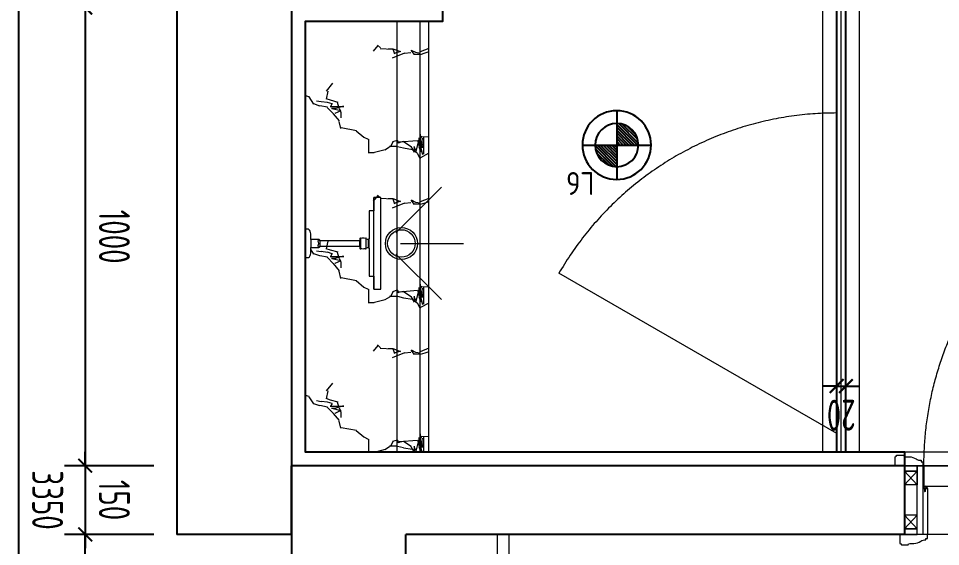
# Model space of a CAD drawing. Header units: millimetres. Extents: x 84706 to 155398, y -6776 to 36429.
# Drawn here: x 136924 to 138936, y 30167 to 31320 of the extents above; entities that cross this region are included whole.
import ezdxf
from ezdxf.enums import TextEntityAlignment as Align

# ---------------------------------------------------------------- set-up
doc = ezdxf.new("R2010")
doc.units = ezdxf.units.MM
for name, pattern in [('ACAD_ISO03W100', [30, 12, -18]), ('DASH', [8.89, 6.35, -2.54]), ('DOTE', [61.468, 50.8, -5.08, 0.508, -5.08]), ('HIDDEN', [9.525, 6.35, -3.175])]:
    doc.linetypes.add(name, pattern=pattern)
doc.layers.get('Defpoints').update_dxf_attribs({"color": 250})
for name, color, linetype in [('F-活动家具', 51, 'Continuous'), ('P-01-固定到顶家具', 30, 'Continuous'), ('P-01-墙体完成面', 3, 'Continuous'), ('P-04-天花Ceiling Lighting', 1, 'Continuous'), ('WALL_NEW【新建墙体】', 4, 'Continuous'), ('WALL【墙体】', 7, 'Continuous')]:
    doc.layers.add(name, color=color, linetype=linetype)
for name, color, linetype, lineweight in [('FC-Doorsill【门槛线】', 8, 'Continuous', 0), ('FC-Hatch【平面填充】', 250, 'Continuous', 0), ('FC-Material【地坪分割线】', 138, 'Continuous', 0), ('FF-Door【门】', 51, 'Continuous', 0), ('FF-Finish【平面完成尺寸】', 44, 'Continuous', 0), ('FF-FIXT【洁具】', 31, 'Continuous', 0), ('FF-MT【门套】', 20, 'Continuous', 0), ('RC-dimensions', 44, 'Continuous', 0), ('RC-Modelling【天花造型】', 30, 'Continuous', 0)]:
    doc.layers.add(name, color=color, linetype=linetype, lineweight=lineweight)
doc.styles.add('MT-DIM', font='ARCHS.SHX', dxfattribs={"width": 0.8})
doc.styles.add('XZC', font='SIMPLEX.SHX', dxfattribs={"width": 0.7, "bigfont": 'hztxt.shx'})
doc.styles.add('尺寸标注', font='ARCHS.SHX', dxfattribs={"width": 0.8})
doc.linetypes.add('LED_LINE', pattern='A,12.7,-5.08,["LED",XZC,S=2.54,R=0,X=-2.54,Y=-1.27],-6.35', length=24.13)
doc.dimstyles.new('海龙1：25', dxfattribs={"dimscale": 25, "dimtxt": 2.25, "dimasz": 1, "dimexe": 1.5, "dimexo": 1, "dimgap": 1, "dimtad": 1, "dimdec": 0, "dimrnd": 5, "dimdsep": 46, "dimtxsty": '尺寸标注', "dimblk": 'ARCHTICK', "dimblk1": 'ARCHTICK', "dimblk2": 'ARCHTICK', "dimcen": 1, "dimclrd": 44, "dimclre": 44, "dimclrt": 2, "dimadec": 0, "dimazin": 0, "dimtfac": 1, "dimtdec": 0, "dimtix": 1, "dimtmove": 2, "dimatfit": 3, "dimldrblk": 'hl_arrow2', "dimfxl": 0, "dimarcsym": 0})

# ---------------------------------------------------------------- blocks, each defined once
blk = doc.blocks.new('花洒平面')
at = {"color": 8}
for p, q in [((0, 207.8), (0, 345.7)), ((-23.2, 198.2), (-122.7, 297.6)), ((23.2, 198.2), (122.7, 297.6)), ((100, 150), (-100, 150)), ((11, 121.4), (-11, 121.4)), ((10, 139.4), (-10, 139.4)), ((9.5, 133.4), (-9.5, 133.4)), ((7.6, 138.4), (-7.5, 138.4)), ((6, 119.4), (-6, 119.4)), ((-6.5, 32), (6.5, 32)), ((-8.5, 12), (8.5, 12))]:
    blk.add_line(p, q, dxfattribs=at)
blk.add_lwpolyline([(11, 131.4, 0.992115), (11, 133.4), (9.5, 133.4, 0.130917), (7.6, 138.4), (9.5, 138.4, 0.413995), (10, 139.4), (71.3, 139.4), (71.3, 150), (100, 150), (100, 165), (-100, 165), (-100, 150), (-71.3, 150), (-71.3, 139.4), (-10, 139.4, 0.413995), (-9.5, 138.4), (-7.5, 138.4, 0.130917), (-9.5, 133.4), (-11, 133.4, 0.992115), (-11, 131.4, 0.003958), (-11, 131.4, 0.080962), (-11, 121.4, 1), (-11, 119.4), (-6, 119.4), (-6, 32), (-6.5, 32, 0.414214), (-8.5, 30), (-8.5, 12), (-21, 12, 0.261972), (-31, 7), (-31, 0), (31, 0), (31, 7, 0.261972), (21, 12), (8.5, 12), (8.5, 30, 0.414214), (6.5, 32), (6, 32), (6, 119.4), (11, 119.4, 1), (11, 121.4, 0.080962), (11, 131.4)], format="xyb")
blk.add_lwpolyline([(8.5, 30, -0.375464), (2.6, 29, 0.238002), (-2.6, 29, -0.375464), (-8.5, 30)], format="xyb", dxfattribs=at)
for radius in [35, 30]:
    blk.add_circle((0, 210), radius, dxfattribs=at)
blk = doc.blocks.new('DOORBLK101')
blk.add_line((-0.5, 0), (0, 0.866))
at = {"color": 8, "linetype": 'HIDDEN', "ltscale": 10}
blk.add_arc((-0.5, 0), 1, 0, 60, dxfattribs=at)
blk = doc.blocks.new('_ArchTick')
at = {"color": 2, "linetype": 'ByBlock', "const_width": 0.15}
blk.add_lwpolyline([(-0.5, -0.5), (0.5, 0.5)], dxfattribs=at)
blk = doc.blocks.new('*D803')
at = {"layer": 'Defpoints', "color": 0, "transparency": 16777216}
for p in [(128419.4, 24677.5), (128719.4, 24677.5), (128269.3, 24527.5)]:
    blk.add_point(p, dxfattribs=at)
at = {"layer": 'RC-dimensions', "color": 44, "lineweight": -2, "transparency": 16777216}
for p, q in [((128719.4, 24677.5), (128719.4, 24707.5)), ((128569.4, 24677.5), (128764.4, 24677.5)), ((128719.4, 24527.5), (128719.4, 24677.5)), ((128569.4, 24527.5), (128764.4, 24527.5)), ((128719.4, 24527.5), (128719.4, 24497.5))]:
    blk.add_line(p, q, dxfattribs=at)
at = {"layer": 'RC-dimensions', "color": 44, "lineweight": -2, "transparency": 16777216, "xscale": 30, "yscale": 30, "zscale": 30}
for p, rotation in [((128719.4, 24677.5), 270), ((128719.4, 24527.5), 90)]:
    blk.add_blockref('_ArchTick', p, dxfattribs=dict(at, rotation=rotation))
at = {"layer": 'RC-dimensions', "color": 2, "transparency": 16777216, "insert": (128655.7, 24602.5), "char_height": 67.5, "attachment_point": 5, "rotation": 90, "style": '尺寸标注'}
blk.add_mtext('150', dxfattribs=at)
blk = doc.blocks.new('hl_arrow2')
at = {"color": 2}
blk.add_line((-0.221, 0), (-1, 0), dxfattribs=at)
blk.add_lwpolyline([(-0.221, 0), (-0.861, -0.689), (-0.654, -0.862), (0, 0), (-0.654, 0.862), (-0.861, 0.689)], close=True, dxfattribs=at)
for points in [[(-0.861, 0.689), (-0.654, 0.862), (-0.221, 0), (0, 0)], [(-0.861, -0.689), (-0.654, -0.862), (-0.221, 0), (0, 0)]]:
    blk.add_solid(points, dxfattribs=at)
blk = doc.blocks.new('*D804')
at = {"layer": 'Defpoints', "color": 0, "transparency": 16777216}
for p in [(128269.3, 24527.5), (128719.4, 24527.5), (128269.3, 23527.4)]:
    blk.add_point(p, dxfattribs=at)
at = {"layer": 'RC-dimensions', "color": 44, "lineweight": -2, "transparency": 16777216}
for p, q in [((128569.4, 24527.5), (128764.4, 24527.5)), ((128719.4, 23527.4), (128719.4, 24527.5)), ((128569.4, 23527.4), (128764.4, 23527.4))]:
    blk.add_line(p, q, dxfattribs=at)
at = {"layer": 'RC-dimensions', "color": 44, "lineweight": -2, "transparency": 16777216, "xscale": 30, "yscale": 30, "zscale": 30}
for p, rotation in [((128719.4, 24527.5), 90), ((128719.4, 23527.4), 270)]:
    blk.add_blockref('_ArchTick', p, dxfattribs=dict(at, rotation=rotation))
at = {"layer": 'RC-dimensions', "color": 2, "transparency": 16777216, "insert": (128655.7, 24027.5), "char_height": 67.5, "attachment_point": 5, "rotation": 90, "style": '尺寸标注'}
blk.add_mtext('1000', dxfattribs=at)
blk = doc.blocks.new('*D810')
at = {"layer": 'Defpoints', "color": 0, "transparency": 16777216}
for p in [(128269.3, 26277.4), (128019.3, 24677.5), (128719.4, 24677.5)]:
    blk.add_point(p, dxfattribs=at)
at = {"layer": 'RC-dimensions', "color": 44, "lineweight": -2, "transparency": 16777216}
for p, q in [((128569.4, 26277.4), (128764.4, 26277.4)), ((128719.4, 26277.4), (128719.4, 24677.5)), ((128569.4, 24677.5), (128764.4, 24677.5))]:
    blk.add_line(p, q, dxfattribs=at)
at = {"layer": 'RC-dimensions', "color": 44, "lineweight": -2, "transparency": 16777216, "xscale": 30, "yscale": 30, "zscale": 30}
for p, rotation in [((128719.4, 26277.4), 90), ((128719.4, 24677.5), 270)]:
    blk.add_blockref('_ArchTick', p, dxfattribs=dict(at, rotation=rotation))
at = {"layer": 'RC-dimensions', "color": 2, "transparency": 16777216, "insert": (128655.7, 25477.5), "char_height": 67.5, "attachment_point": 5, "rotation": 90, "style": '尺寸标注'}
blk.add_mtext('1600', dxfattribs=at)
blk = doc.blocks.new('门套线03')
at = {"ltscale": 100}
blk.add_lwpolyline([(60, 0), (60, 19.7, -0.339185), (56.6, 23.1), (42, 23.1, -0.360475), (38.5, 19.7), (29.2, 19.7, 0.137802), (14.5, 14.7, -0.16589), (3.4, 11.9), (3.4, 8.7), (0, 8.7), (0, 0)], format="xyb", close=True, dxfattribs=at)
blk = doc.blocks.new('HL_Door_Hinge')
at = {"color": 0, "linetype": 'DOTE', "ltscale": 0.04}
for p, q in [((-4, 3), (4, 3)), ((0, -1), (0, 7))]:
    blk.add_line(p, q, dxfattribs=at)
at = {"color": 0, "linetype": 'DASH', "ltscale": 5}
for p, q in [((-2, -26), (-2, 0.8)), ((-0.5, -26), (-0.5, 0)), ((0.5, -26), (0.5, 0)), ((2, -26), (2, 0.8)), ((-0.5, -26), (-2, -26)), ((0.5, -26), (2, -26))]:
    blk.add_line(p, q, dxfattribs=at)
for radius in [3, 2]:
    blk.add_circle((0, 3), radius, dxfattribs=at)
blk = doc.blocks.new('HL_Door_Seal')
at = {"color": 0}
for p, q in [((5, 0), (-5, 0)), ((-1, 6), (-0.5, 6.5)), ((-1, 6), (-0.5, 6)), ((-1, 5.5), (-0.5, 6)), ((-1, 5.5), (-0.5, 5.5)), ((-1, 5), (-0.5, 5.5)), ((-1, 4.5), (-0.5, 5)), ((-1, 5), (-0.5, 5)), ((-1, 4.5), (-0.5, 4.5)), ((-1, 4), (-0.5, 4.5)), ((-1, 4), (-0.5, 4)), ((-1, 3.5), (-0.5, 4)), ((-1, 3.5), (-0.5, 3.5)), ((-1, 3), (-0.5, 3.5)), ((-1, 3), (-0.5, 3)), ((-1, 2.5), (-0.5, 3)), ((-1, 2.5), (-0.5, 2.5)), ((-1, 2), (-0.5, 2.5)), ((-1, 2), (-0.5, 2)), ((-1, 1.5), (-0.5, 2)), ((-1, 1.5), (-0.5, 1.5)), ((-1, 1), (-0.5, 1.5)), ((-1, 1), (-0.5, 1)), ((-1, 0.5), (-0.5, 1)), ((-1, 0.5), (-0.5, 0.5)), ((-1, 0), (-0.5, 0.5)), ((-0.5, 6.5), (0.5, 6.5)), ((1, 6), (0.5, 6.5)), ((1, 6), (0.5, 6)), ((1, 5.5), (0.5, 6)), ((1, 5.5), (0.5, 5.5)), ((1, 5), (0.5, 5.5)), ((1, 5), (0.5, 5)), ((1, 4.5), (0.5, 5)), ((1, 4.5), (0.5, 4.5)), ((1, 4), (0.5, 4.5)), ((1, 4), (0.5, 4)), ((1, 3.5), (0.5, 4)), ((1, 3.5), (0.5, 3.5)), ((1, 3), (0.5, 3.5)), ((1, 3), (0.5, 3)), ((1, 2.5), (0.5, 3)), ((1, 2.5), (0.5, 2.5)), ((1, 2), (0.5, 2.5)), ((1, 2), (0.5, 2)), ((1, 1.5), (0.5, 2)), ((1, 1.5), (0.5, 1.5)), ((1, 1), (0.5, 1.5)), ((1, 1), (0.5, 1)), ((1, 0.5), (0.5, 1)), ((1, 0.5), (0.5, 0.5)), ((1, 0), (0.5, 0.5))]:
    blk.add_line(p, q, dxfattribs=at)
blk.add_lwpolyline([(-3.9, -1, 0.774597), (3.9, -1)], format="xyb", close=True, dxfattribs=at)
blk.add_arc((0, 0), 5, 180, 0.0005, dxfattribs=at)
blk = doc.blocks.new('门把手02')
at = {"color": 250}
for p, q in [((-13.5, 32.2), (-13.5, 40.9)), ((12.9, 32.2), (-13.5, 32.2)), ((-9.4, 14.6), (-9.4, 32.2)), ((9.4, 14.6), (9.4, 32.2)), ((-30.4, 14.6), (-15.2, 14.6)), ((-30.4, 0), (-30.4, 14.6)), ((30.4, 0), (-30.4, 0)), ((-15.2, 14.6), (19.6, 14.6)), ((-15.2, 14.6), (19.6, 14.6)), ((19.6, 14.6), (30.4, 14.6)), ((30.4, 14.6), (30.4, 0))]:
    blk.add_line(p, q, dxfattribs=at)
at = {"color": 250, "extrusion": (0, 0, -1)}
for centre, major_axis, start_param, end_param in [((-1.3, 40.9), (-8.59, 8.59), 5.497787, 6.813202), ((23.4, -64.1), (-0.1, 120), -0.233047, 0.306451), ((107.8, 189.2), (1.8, 147), 3.194781, 3.464277), ((105.2, 172), (-91.7, 91.7), 3.813778, 3.981187), ((122.5, 24), (-13.7, 13.7), 0.647464, 1.248663), ((130.6, 40.4), (-0.729, 0.729), 1.325662, 2.819982), ((12.9, 37.2), (3.58, 3.58), 2.124304, 2.356194), ((33.8, -51.4), (0, 86), -0.231441, 0.114669), ((79.3, 368.4), (-0.1, 336.3), 3.005111, 3.247916), ((124, 43.6), (5.92, 5.92), 1.238085, 2.228964)]:
    blk.add_ellipse(centre, major_axis=major_axis, ratio=1, start_param=start_param, end_param=end_param, dxfattribs=at)
blk = doc.blocks.new('hld_1_722.134_150_门把手02_门套线03_45_0_0_3_40_0_1_1')
at = {"layer": 'FC-Doorsill【门槛线】'}
for p, q in [((-0.5, 0.0935), (0.5, 0.0935)), ((-0.5, -0.0935), (0.5, -0.0935))]:
    blk.add_line(p, q, dxfattribs=at)
at = {"layer": 'FF-Door【门】'}
blk.add_lwpolyline([(-0.447, 0.0935), (-0.3909, 0.0935), (-0.3909, 0.9875), (-0.447, 0.9875)], close=True, dxfattribs=at)
at = {"layer": 'FF-Door【门】', "color": 250, "linetype": 'ACAD_ISO03W100', "ltscale": 2.083333}
blk.add_lwpolyline([(-0.447, 0.0935), (0.447, 0.0935), (0.447, 0.0374), (-0.447, 0.0374)], close=True, dxfattribs=at)
at = {"layer": 'FF-Door【门】', "color": 8, "linetype": 'HIDDEN', "ltscale": 15}
blk.add_arc((-0.447, 0.0935), 0.894, 0, 90, dxfattribs=at)
at = {"layer": 'FF-MT【门套】', "color": 250}
for p, q in [((-0.4651, 0.0785), (-0.5, 0.0411)), ((-0.4651, 0.0411), (-0.5, 0.0785)), ((0.4651, 0.0785), (0.5, 0.0411)), ((0.4651, 0.0411), (0.5, 0.0785)), ((-0.5, -0.0411), (-0.4651, -0.0785)), ((-0.5, -0.0785), (-0.4651, -0.0411)), ((0.5, -0.0411), (0.4651, -0.0785)), ((0.5, -0.0785), (0.4651, -0.0411))]:
    blk.add_line(p, q, dxfattribs=at)
for points in [[(-0.5, 0.0935), (-0.4651, 0.0935), (-0.4651, 0.0785), (-0.5, 0.0785)], [(-0.4651, 0.0785), (-0.4651, 0.0411), (-0.5, 0.0411), (-0.5, 0.0785)], [(-0.4651, 0.0935), (-0.4501, 0.0935), (-0.4501, -0.0935), (-0.4651, -0.0935)], [(0.4651, 0.0935), (0.4501, 0.0935), (0.4501, -0.0935), (0.4651, -0.0935)], [(0.5, 0.0935), (0.4651, 0.0935), (0.4651, 0.0785), (0.5, 0.0785)], [(0.4651, 0.0785), (0.4651, 0.0411), (0.5, 0.0411), (0.5, 0.0785)], [(-0.5, -0.0411), (-0.5, -0.0785), (-0.4651, -0.0785), (-0.4651, -0.0411)], [(0.5, -0.0411), (0.5, -0.0785), (0.4651, -0.0785), (0.4651, -0.0411)], [(-0.5, -0.0935), (-0.4651, -0.0935), (-0.4651, -0.0785), (-0.5, -0.0785)], [(0.5, -0.0935), (0.4651, -0.0935), (0.4651, -0.0785), (0.5, -0.0785)]]:
    blk.add_lwpolyline(points, close=True, dxfattribs=at)
at = {"layer": 'FF-MT【门套】'}
for points in [[(-0.5, 0.0935), (-0.4501, 0.0935), (-0.4501, 0.0312), (-0.4377, 0.0312), (-0.4377, -0.0935), (-0.5, -0.0935)], [(0.5, 0.0935), (0.4501, 0.0935), (0.4501, 0.0312), (0.4377, 0.0312), (0.4377, -0.0935), (0.5, -0.0935)]]:
    blk.add_lwpolyline(points, close=True, dxfattribs=at)
at = {"layer": 'FF-Door【门】', "color": 250, "yscale": 0.001246673720702, "zscale": 0.001246673720702}
for name, p, xscale, rotation in [('门把手02', (-0.447, 0.8753), -0.001246673720702, 90.00000000000593), ('门把手02', (-0.3909, 0.8753), 0.001246673720702, 270.0000000000178), ('HL_Door_Seal', (-0.4439, 0.0312), 0.001246673720702, 180.0000000000119), ('HL_Door_Seal', (0.4439, 0.0312), -0.001246673720702, 180)]:
    blk.add_blockref(name, p, dxfattribs=dict(at, xscale=xscale, rotation=rotation))
at = {"layer": 'FF-Door【门】', "color": 250, "zscale": 0.001246673720702}
for name, p, xscale, yscale in [('门把手02', (0.3379, 0.0935), -0.001246673720702, 0.001246673720702), ('HL_Door_Hinge', (-0.4486, 0.0935), 0.001246673720702, 0.001246673720702), ('门把手02', (0.3379, 0.0374), -0.001246673720702, -0.001246673720702)]:
    blk.add_blockref(name, p, dxfattribs=dict(at, xscale=xscale, yscale=yscale))
at = {"layer": 'FF-MT【门套】', "zscale": 0.001246673720702}
for p, xscale, yscale in [((-0.4501, 0.0935), -0.001246673720702, 0.001246673720702), ((0.4501, 0.0935), 0.001246673720702, 0.001246673720702), ((-0.4377, -0.0935), -0.001246673720702, -0.001246673720702), ((0.4377, -0.0935), 0.001246673720702, -0.001246673720702)]:
    blk.add_blockref('门套线03', p, dxfattribs=dict(at, xscale=xscale, yscale=yscale))
blk = doc.blocks.new('*D820')
at = {"layer": 'Defpoints', "color": 0, "transparency": 16777216}
for p in [(128565.1, 26277.4), (128865.1, 26277.4), (128565.1, 22927.4)]:
    blk.add_point(p, dxfattribs=at)
at = {"layer": 'RC-dimensions', "color": 44, "lineweight": -2, "transparency": 16777216}
for p, q in [((128715.1, 26277.4), (128910.1, 26277.4)), ((128865.1, 22927.4), (128865.1, 26277.4)), ((128715.1, 22927.4), (128910.1, 22927.4))]:
    blk.add_line(p, q, dxfattribs=at)
at = {"layer": 'RC-dimensions', "color": 44, "lineweight": -2, "transparency": 16777216, "xscale": 30, "yscale": 30, "zscale": 30}
for p, rotation in [((128865.1, 26277.4), 90), ((128865.1, 22927.4), 270)]:
    blk.add_blockref('_ArchTick', p, dxfattribs=dict(at, rotation=rotation))
at = {"layer": 'RC-dimensions', "color": 2, "transparency": 16777216, "insert": (128801.4, 24602.4), "char_height": 67.5, "attachment_point": 5, "rotation": 90, "style": '尺寸标注'}
blk.add_mtext('3350', dxfattribs=at)
blk = doc.blocks.new('*D825')
at = {"layer": 'Defpoints', "color": 0, "transparency": 16777216}
for p in [(127059.3, 24527.5), (127079.3, 24527.5), (127059.3, 24353.6)]:
    blk.add_point(p, dxfattribs=at)
at = {"layer": 'FF-Finish【平面完成尺寸】', "color": 44, "lineweight": -2, "transparency": 16777216}
for p, q in [((127059.3, 24497.5), (127059.3, 24308.6)), ((127079.3, 24497.5), (127079.3, 24308.6)), ((127059.3, 24353.6), (127029.3, 24353.6)), ((127079.3, 24353.6), (127059.3, 24353.6)), ((127079.3, 24353.6), (127109.3, 24353.6))]:
    blk.add_line(p, q, dxfattribs=at)
at = {"layer": 'FF-Finish【平面完成尺寸】', "color": 44, "lineweight": -2, "transparency": 16777216, "xscale": 30, "yscale": 30, "zscale": 30}
blk.add_blockref('_ArchTick', (127059.3, 24353.6), dxfattribs=at)
at = {"layer": 'FF-Finish【平面完成尺寸】', "color": 44, "lineweight": -2, "transparency": 16777216, "xscale": 30, "yscale": 30, "zscale": 30, "rotation": 180}
blk.add_blockref('_ArchTick', (127079.3, 24353.6), dxfattribs=at)
at = {"layer": 'FF-Finish【平面完成尺寸】', "color": 2, "transparency": 16777216, "insert": (127069.3, 24417.3), "char_height": 67.5, "attachment_point": 5, "style": '尺寸标注'}
blk.add_mtext('20', dxfattribs=at)
blk = doc.blocks.new('MT防雾筒灯')
at = {"layer": 'P-04-天花Ceiling Lighting'}
h = blk.add_hatch(dxfattribs=at)
h.set_pattern_fill('ANSI31', color=8, scale=1.388889, style=0)
h.set_pattern_definition([(45, (66523.9066, -101242.3147), (-3.11814449, 3.11814449), [])])
h.paths.add_polyline_path([(0, 47.2, 0.414214), (-47.2, 0), (0, 0)])
h.paths.add_polyline_path([(0, -47.2, 0.414214), (47.2, 0), (0, 0)])
at = {"layer": 'P-04-天花Ceiling Lighting', "color": 8}
for p, q in [((0, 75), (0, -75)), ((75, 0), (-75, 0))]:
    blk.add_line(p, q, dxfattribs=at)
at = {"layer": 'P-04-天花Ceiling Lighting', "color": 1}
for radius in [75, 47.2]:
    blk.add_circle((0, 0), radius, dxfattribs=at)
at = {"layer": 'P-04-天花Ceiling Lighting', "color": 50, "style": 'MT-DIM'}
blk.add_attdef('L1', (80, -84), '', height=50, dxfattribs=at)
blk = doc.blocks.new('jnyuhj')
at = {"layer": 'FC-Hatch【平面填充】'}
h = blk.add_hatch(dxfattribs=at)
h.set_pattern_fill('AA大理石深SC800', color=256, scale=700, style=0, pattern_type=2)
h.set_pattern_definition([(177.769103, (2697896.687, -1678348.572), (-700.00002183, -2.69e-05), [40.03034, -8366.3405]), (28.1136392, (2697876.687, -1678311.174), (700.0000028, 327.23196765), [26.45461, -5529.00824]), (76.6298055, (2697876.69, -1678258.19), (-1.05e-05, 327.2319275), [14.41496, -3012.71901]), (106.992819, (2697880.02, -1678234.82), (6.7e-06, 327.2319222), [11.40566, -2383.78875]), (21.8355897, (2697876.687, -1678211.446), (699.99999517, 327.2319006), [25.13679, -5253.58526]), (17.3096175, (2697880.02, -1678205.21), (700.0000145, 327.231969), [10.47438, -2189.14444]), (162.690382, (2697856.69, -1678347.01), (-700.0000325, 327.231908), [20.94876, -2178.67006]), (125.490837, (2697836.69, -1678340.78), (-4.3e-05, 327.231901), [17.22434, -1188.48149]), (162.690382, (2697826.69, -1678326.76), (-700.0000325, 327.231908), [10.47438, -2189.14444]), (136.925518, (2697816.69, -1678323.64), (-2e-05, 327.23191), [22.8165, -935.47517]), (3.3442344, (2697773.354, -1678309.616), (700.000013, 4.667e-05), [26.71214, -5582.84048]), (10.5914065, (2697756.69, -1678312.73), (1400.000031, 327.2319727), [16.95554, -3543.70772]), (0, (2697746.7, -1678312.73), (700, 327.23194), [10, -689.99994]), (103.370194, (2697876.69, -1678311.174), (-5.48e-05, 327.2319113), [14.41489, -3012.71901]), (90, (2697873.35, -1678297.15), (700, -4e-14), [10.90773, -316.32419]), (90, (2697873.35, -1678286.24), (700, -4e-14), [10.90773, -316.32419]), (78.995121, (2697873.354, -1678275.334), (-2.72e-05, 327.2319559), [17.46185, -3649.52189]), (90, (2697876.7, -1678223.9), (700, -4e-14), [12.46598, -314.76592]), (6.6658365, (2697866.69, -1678206.77), (699.9999705, 1.27e-05), [13.42411, -2805.63262]), (160.679045, (2697866.69, -1678206.77), (-699.9999937, 327.231933), [14.12908, -2952.97835]), (47.485996, (2697583.354, -1678412.46), (700.0000005, 654.4639248), [14.79793, -3092.76646]), (6.1571803, (2697593.354, -1678401.552), (2800.00001973, 327.23192843), [43.58473, -9109.2134]), (31.9352432, (2697636.69, -1678396.88), (699.9999716, 327.2319319), [11.78345, -2462.74511]), (19.3209546, (2697646.69, -1678390.645), (699.999996, 327.2319281), [14.12908, -2952.97835]), (8.8568723, (2697660.02, -1678385.97), (699.9999635, 5.46e-05), [20.24134, -2105.10111]), (30.29957, (2697680.02, -1678382.85), (700.0000166, 327.2319738), [15.44284, -3227.55244]), (61.8626245, (2697693.35, -1678375.06), (-3.7e-05, 327.231936), [14.13664, -1470.21231]), (52.9473395, (2697700.02, -1678362.596), (700.00000455, 981.6958246), [33.192334, -6937.19747]), (51.263996, (2697720.02, -1678336.106), (699.999997, 981.6958529), [15.98128, -3340.08304]), (25.054876, (2697730.02, -1678323.64), (700, -3e-06), [36.79571, -735.91427]), (47.485996, (2697763.35, -1678308.06), (700.0000005, 654.4639248), [14.79793, -3092.76646]), (31.9352432, (2697773.35, -1678297.15), (699.9999716, 327.2319319), [11.78345, -2462.74511]), (56.6470201, (2697783.354, -1678290.917), (700.0000012, 981.6958188), [24.25143, -5068.55181]), (90, (2697796.7, -1678270.66), (700, -4e-14), [15.582476, -311.64945]), (47.485996, (2697796.69, -1678255.08), (700.0000005, 654.4639248), [29.59586, -3077.96853]), (47.485996, (2697816.69, -1678233.26), (700.0000005, 654.4639248), [14.79793, -3092.76646]), (19.3209546, (2697826.69, -1678222.354), (699.999996, 327.2319281), [14.12908, -2952.97835]), (56.2378233, (2697840.02, -1678217.68), (699.99996254, 981.69585345), [29.98968, -6267.84088]), (25.054876, (2697660.02, -1678392.2), (700, -3e-06), [14.71827, -757.99171]), (80.6556929, (2697656.687, -1678412.46), (2.62e-05, 327.2319152), [20.52967, -4290.69354]), (160.679045, (2697670.02, -1678417.135), (-699.9999937, 327.231933), [14.12908, -2952.97835]), (148.064756, (2697680.02, -1678423.37), (-699.999967, 327.2319416), [11.78345, -2462.74511]), (115.424913, (2697686.69, -1678437.39), (-700.000029, 1636.1597197), [15.52817, -3245.38277]), (103.370194, (2697690.02, -1678451.42), (-5.48e-05, 327.2319113), [14.41489, -3012.71901]), (144.961427, (2697696.69, -1678456.09), (-700.0000265, 654.4638884), [8.14233, -1701.74844]), (173.334163, (2697710.02, -1678457.65), (-699.9999705, 1.88e-05), [13.42411, -2805.63262]), (158.418473, (2697753.354, -1678474.79), (-4199.99999472, 1636.15974199), [46.60026, -9739.4493]), (78.995121, (2697666.69, -1678473.23), (-2.72e-05, 327.2319559), [17.46185, -3649.52189]), (4.4550498, (2697670.02, -1678456.09), (700.0000104, 4.37e-05), [20.0606, -4192.66778]), (154.945124, (2697690.02, -1678454.53), (-700, -9e-07), [7.35917, -765.35081]), (132.514004, (2697683.354, -1678451.42), (-699.9999993, 654.463926), [14.79793, -3092.76646]), (90, (2697673.35, -1678440.5), (700, -4e-14), [9.34949, -317.88246]), (142.076999, (2697673.35, -1678431.16), (-700.0000235, 654.463844), [12.67686, -2649.46857]), (125.490837, (2697663.35, -1678423.37), (-4.3e-05, 327.231901), [11.48294, -1194.22296]), (99.344307, (2697656.687, -1678414.02), (-2.57e-05, 327.2319152), [20.5296, -4290.69354]), (90, (2697653.35, -1678412.46), (700, -4e-14), [18.69897, -308.53291]), (136.925518, (2697653.35, -1678412.46), (-2e-05, 327.23191), [18.2532, -940.03847]), (70.3775316, (2697636.69, -1678409.34), (1.97e-05, 327.231914), [9.92593, -2074.51804]), (175.54495, (2697636.687, -1678409.344), (-700.0000158, -2.36e-05), [40.1212, -4172.60718]), (148.064756, (2698233.35, -1678485.7), (-699.999967, 327.2319416), [23.56697, -2450.96166]), (35.0385725, (2698193.35, -1678481.02), (700.000032, 654.463882), [8.14233, -1701.74844]), (6.6658365, (2698210.02, -1678481.02), (699.9999705, 1.27e-05), [13.42411, -2805.63262]), (162.690382, (2698200.02, -1678488.81), (-700.0000325, 327.231908), [10.47438, -2189.14444]), (64.5750864, (2698186.69, -1678516.86), (699.9999829, 1636.1597424), [31.05627, -3229.8546]), (0, (2698193.35, -1678481.02), (700, 327.23194), [16.666664, -683.33328]), (118.137375, (2698236.69, -1678491.93), (-2.2e-05, 327.231903), [7.06832, -1477.28063]), (157.435521, (2698266.687, -1678504.397), (-699.9999875, 327.23189523), [32.48693, -6789.76837]), (136.925518, (2698273.35, -1678510.63), (-2e-05, 327.23191), [9.1266, -949.16507]), (154.945124, (2698283.35, -1678515.3), (-700, -9e-07), [11.03872, -761.67126]), (49.4476465, (2698216.69, -1678487.26), (700.0000126, 981.6957893), [10.25416, -2143.11958]), (51.263996, (2697993.354, -1678219.24), (699.999997, 981.6958529), [15.98128, -3340.08304]), (136.925518, (2697993.35, -1678219.24), (-2e-05, 327.23191), [9.1266, -949.16507]), (176.655765, (2697986.687, -1678213.005), (-700.00001707, -1.59e-05), [26.71214, -5582.84048]), (106.992819, (2697960.02, -1678211.45), (6.7e-06, 327.2319222), [11.40566, -2383.78875]), (19.3209546, (2697943.35, -1678205.21), (699.999996, 327.2319281), [14.12908, -2952.97835]), (159.49524, (2697960.02, -1678211.446), (-700.0000066, 327.2319549), [17.79407, -3718.95475]), (180, (2697970.02, -1678211.45), (-700, 327.23194), [10, -689.99994]), (22.2465213, (2697933.354, -1678200.54), (700.0000198, 327.23192524), [28.8113, -6021.55701]), (6.6658365, (2697920.02, -1678202.1), (699.9999705, 1.27e-05), [13.42411, -2805.63262]), (52.1215557, (2698090.02, -1678463.88), (700.0000225, 981.6958277), [21.71596, -4538.63158]), (78.995121, (2698103.354, -1678446.74), (-2.72e-05, 327.2319559), [17.46185, -3649.52189]), (162.690382, (2698106.69, -1678429.6), (-700.0000325, 327.231908), [10.47438, -2189.14444]), (164.332014, (2698096.69, -1678426.484), (-1399.9999669, 327.2319563), [17.30988, -3617.75911]), (104.970339, (2698080.02, -1678421.81), (-3.98e-05, 327.2319457), [12.90394, -2696.92402]), (109.622468, (2698076.69, -1678409.34), (-1.74e-05, 327.231914), [9.92593, -2074.51804]), (90, (2698073.35, -1678400), (700, -4e-14), [12.46598, -314.76592]), (25.054876, (2698073.35, -1678403.1), (700, -3e-06), [14.71827, -757.99171]), (166.844039, (2698093.35, -1678407.79), (-699.999993, 327.2319035), [20.53905, -1417.1955]), (0, (2698083.35, -1678407.8), (700, 327.23194), [10, -689.99994]), (15.667986, (2698066.69, -1678412.46), (1399.9999669, 327.2319563), [17.30988, -3617.75911]), (180, (2698083.35, -1678412.46), (-700, 327.23194), [16.666664, -683.33328]), (180, (2698096.7, -1678412.46), (-700, 327.23194), [13.333334, -686.66661]), (61.8626245, (2698093.35, -1678418.7), (-3.7e-05, 327.231936), [7.06832, -1477.28063]), (162.690382, (2698103.35, -1678421.81), (-700.0000325, 327.231908), [10.47438, -2189.14444]), (173.334163, (2698116.69, -1678423.37), (-699.9999705, 1.88e-05), [13.42411, -2805.63262]), (171.143127, (2698126.69, -1678424.93), (-699.9999743, -6e-06), [10.12067, -2115.22178]), (13.15596, (2697936.69, -1678336.1), (699.999983, 327.2319595), [13.6927, -1424.04185]), (146.796701, (2697936.687, -1678336.106), (-1400.0000003, 981.6958516), [19.91878, -4163.01753]), (118.137375, (2697920.02, -1678325.2), (-2.2e-05, 327.231903), [14.13664, -1470.21231]), (90, (2697913.35, -1678325.2), (700, -4e-14), [12.46598, -314.76592]), (113.162745, (2697913.35, -1678325.2), (-3.44e-05, 327.2319177), [8.47434, -1771.13755]), (75.873987, (2697903.354, -1678343.897), (699.99999423, 2945.08749146), [27.31624, -5709.08807]), (90, (2697903.35, -1678343.9), (700, -4e-14), [18.69897, -308.53291]), (106.992819, (2697903.35, -1678325.2), (6.7e-06, 327.2319222), [11.40566, -2383.78875]), (90, (2697900, -1678351.7), (700, -4e-14), [37.397934, -289.83395]), (95.3136086, (2697900.02, -1678351.69), (-1.335e-05, 327.2319124), [35.99435, -7522.8223]), (83.5762835, (2697893.354, -1678345.456), (3.255e-05, 327.23196893), [29.79375, -6226.89452]), (90, (2697893.35, -1678345.46), (700, -4e-14), [9.34949, -317.88246]), (76.6298055, (2697893.35, -1678336.106), (-1.05e-05, 327.2319275), [14.41496, -3012.71901]), (103.370194, (2697896.69, -1678322.08), (-5.48e-05, 327.2319113), [14.41489, -3012.71901]), (90, (2697893.35, -1678334.55), (700, -4e-14), [26.490205, -300.7417]), (133.553349, (2698196.687, -1678470.115), (-700.0000129, 654.4639115), [19.35087, -4044.33463]), (169.408593, (2698213.354, -1678473.23), (-1400.000041, 327.2319161), [16.95554, -3543.70772]), (6.6658365, (2698186.69, -1678477.91), (699.9999705, 1.27e-05), [13.42411, -2805.63262]), (66.837255, (2698186.69, -1678477.91), (-2.94e-05, 327.231945), [8.47434, -1771.13755]), (148.064756, (2698190.02, -1678457.65), (-699.999967, 327.2319416), [35.35042, -2439.17821]), (164.332014, (2698160.02, -1678438.95), (-1399.9999669, 327.2319563), [17.30988, -3617.75911]), (122.690182, (2698143.354, -1678434.276), (-699.9999866, 981.6958593), [18.51521, -3869.68155]), (160.679045, (2698133.35, -1678418.69), (-699.9999937, 327.231933), [14.12908, -2952.97835]), (169.408593, (2698120.02, -1678414.02), (-1400.000041, 327.2319161), [16.95554, -3543.70772]), (133.553349, (2698103.354, -1678410.9), (-700.0000129, 654.4639115), [19.35087, -4044.33463]), (130.552353, (2698090.02, -1678396.88), (-700.000004, 981.6957954), [20.50832, -2132.86542]), (102.074477, (2698076.69, -1678381.295), (-2.5e-05, 327.2319044), [15.93501, -3330.41737]), (169.408593, (2698073.354, -1678365.71), (-1400.000041, 327.2319161), [33.91108, -3526.75218]), (139.920946, (2698040.02, -1678359.48), (-700.0000024, 654.46388085), [21.78204, -4552.44356]), (154.945124, (2698023.35, -1678345.46), (-700, -9e-07), [11.03872, -761.67126]), (90, (2698013.35, -1678340.8), (700, -4e-14), [29.606696, -297.62523]), (0, (2698000.02, -1678311.17), (700, 327.23194), [13.333334, -686.66661]), (14.9560981, (2697976.687, -1678317.407), (1399.9999853, 327.2319453), [24.15147, -5047.66192]), (31.9352432, (2697966.69, -1678323.64), (699.9999716, 327.2319319), [11.78345, -2462.74511]), (61.8626245, (2697960.02, -1678336.1), (-3.7e-05, 327.231936), [14.13664, -1470.21231]), (17.3096175, (2697950.02, -1678339.22), (700.0000145, 327.231969), [10.47438, -2189.14444]), (118.137375, (2697950.02, -1678339.22), (-2.2e-05, 327.231903), [7.06832, -1477.28063]), (4.4550498, (2697906.687, -1678336.106), (700.0000104, 4.37e-05), [40.1212, -4172.60718]), (51.263996, (2697896.69, -1678348.57), (699.999997, 981.6958529), [15.98128, -3340.08304]), (0, (2697950.02, -1678325.2), (700, 327.23194), [16.666664, -683.33328]), (166.844039, (2697950.02, -1678325.2), (-699.999993, 327.2319035), [13.6927, -1424.04185]), (171.143127, (2697936.69, -1678322.08), (-699.9999743, -6e-06), [20.24134, -2105.10111]), (142.076999, (2697916.69, -1678318.965), (-700.0000235, 654.463844), [12.67686, -2649.46857]), (118.137375, (2697906.69, -1678311.17), (-2.2e-05, 327.231903), [14.13664, -1470.21231]), (90, (2697880, -1678244.2), (700, -4e-14), [9.34949, -317.88246]), (171.143127, (2697910.02, -1678203.66), (-699.9999743, -6e-06), [10.12067, -2115.22178]), (154.945124, (2697920.02, -1678208.33), (-700, -9e-07), [11.03872, -761.67126]), (125.490837, (2697920.02, -1678208.33), (-4.3e-05, 327.231901), [11.48294, -1194.22296]), (0, (2697900.02, -1678198.98), (700, 327.23194), [13.333334, -686.66661]), (17.3096175, (2697890.02, -1678202.1), (700.0000145, 327.231969), [10.47438, -2189.14444])])
h.paths.add_polyline_path([(128239.3, 23557.4), (128239.3, 24497.5), (127969.3, 24497.5), (127969.3, 23557.4)])
edge = h.paths.add_edge_path(flags=16)
edge.add_line((128099.9, 24032.3), (128105.9, 24031.3))
edge.add_arc((128106.9, 24031.3), 1, 180, 360)
edge.add_arc((128178.2, 24070.1), 80.3, 208.9042, 307.7445)
edge.add_line((128227.3, 24006.6), (128227.3, 24033.8))
edge.add_line((128227.3, 24033.8), (128206.5, 24042.7))
edge.add_arc((128206.5, 24047.2), 4.53, 270, 411.0988)
edge.add_arc((128226.4, 24042.3), 19.1, 153.519, 206.481)
edge.add_arc((128216.9, 24018.5), 17.1, 116.2816, 334.9776)
edge.add_arc((128217.3, 24029), 23.2, 110.1755, 310.2471, ccw=False)
edge.add_line((128209.3, 24050.8), (128227.3, 24050.8))
edge.add_line((128227.3, 24050.8), (128227.3, 24063.3))
edge.add_arc((128238.7, 24063.8), 11.4, 124.075, 182.7949, ccw=False)
edge.add_line((128232.3, 24073.3), (128239.3, 24073.3))
edge.add_line((128239.3, 24073.3), (128239.3, 24011.3))
edge.add_line((128239.3, 24011.3), (128207.3, 24011.3))
edge.add_line((128207.3, 24011.3), (128207.3, 24036.3))
edge.add_line((128207.3, 24036.3), (128119.9, 24036.3))
edge.add_line((128119.9, 24036.3), (128101, 24033))
edge.add_arc((128100.2, 24033), 0.79, 251.4211, 360, ccw=False)
edge = h.paths.add_edge_path(flags=16)
edge.add_line((127999.3, 24042.3), (128059.3, 24042.3))
edge.add_arc((128029.3, 24042.3), 30, 0, 180)
at = {"layer": 'FC-Material【地坪分割线】'}
for p, q in [((127029.3, 24497.5), (127029.3, 22957.4)), ((127109.3, 24497.5), (127109.3, 22957.4))]:
    blk.add_line(p, q, dxfattribs=at)
blk.add_lwpolyline([(126129.3, 24677.5), (126931.5, 24677.5), (126931.5, 24497.5), (126129.3, 24497.5)], close=True, dxfattribs=at)
at = {"layer": 'FF-FIXT【洁具】'}
blk.add_line((127069.3, 24497.5), (127069.3, 22957.4), dxfattribs=at)
blk.add_lwpolyline([(127969.3, 24497.5), (127969.3, 23557.4)], dxfattribs=at)
at = {"layer": 'P-01-固定到顶家具'}
for p, q in [((127059.3, 24497.5), (127059.3, 22957.4)), ((127079.3, 24497.5), (127079.3, 22957.4))]:
    blk.add_line(p, q, dxfattribs=at)
at = {"layer": 'P-01-墙体完成面'}
blk.add_lwpolyline([(126129.3, 24527.5), (126129.3, 24497.5), (126099.3, 24497.5), (126099.3, 22957.4), (127939.3, 22957.4), (127939.3, 23557.4), (128239.3, 23557.4), (128239.3, 24497.5), (126931.5, 24497.5), (126931.5, 24527.5)], dxfattribs=at)
at = {"layer": 'RC-Modelling【天花造型】', "color": 1, "linetype": 'LED_LINE', "ltscale": 0.5}
for p, q in [((127794.3, 25677.4), (127794.3, 24677.5)), ((127989.3, 23557.4), (127989.3, 24497.5))]:
    blk.add_line(p, q, dxfattribs=at)
at = {"layer": 'RC-Modelling【天花造型】'}
for p, q in [((127819.3, 25677.4), (127819.3, 24677.5)), ((128039.3, 23557.4), (128039.3, 24497.5))]:
    blk.add_line(p, q, dxfattribs=at)
at = {"layer": 'RC-Modelling【天花造型】', "color": 251}
blk.add_lwpolyline([(126129.3, 24677.5), (126931.5, 24677.5), (126931.5, 24527.5), (126129.3, 24527.5)], close=True, dxfattribs=at)
at = {"layer": 'WALL_NEW【新建墙体】'}
for p, q in [((128269.3, 24677.5), (128269.3, 24727.5)), ((126931.5, 24527.5), (126931.5, 24677.5)), ((126931.5, 24677.5), (128019.3, 24677.5)), ((128269.3, 24677.5), (128319.3, 24677.5)), ((128269.3, 24677.5), (128269.3, 24527.5)), ((126931.5, 24527.5), (128269.3, 24527.5))]:
    blk.add_line(p, q, dxfattribs=at)
blk.add_lwpolyline([(128269.3, 24727.5), (128019.3, 24727.5), (128019.3, 24677.5)], dxfattribs=at)
at = {"layer": 'WALL【墙体】'}
for p, q in [((128269.3, 22927.4), (128269.3, 24677.5)), ((128269.3, 24677.5), (128519.3, 24677.5)), ((128519.3, 22677.4), (128519.3, 24677.5))]:
    blk.add_line(p, q, dxfattribs=at)
at = {"layer": 'FF-Door【门】', "xscale": -802.1344987015655, "yscale": 802.1344987015655, "zscale": 802.1344987015655, "rotation": 180}
blk.add_blockref('hld_1_722.134_150_门把手02_门套线03_45_0_0_3_40_0_1_1', (126530.4, 24602.5), dxfattribs=at)
at = {"layer": 'FF-FIXT【洁具】', "xscale": 700, "yscale": 700, "zscale": 700, "rotation": 269.9999999999996}
blk.add_blockref('DOORBLK101', (127079.3, 24107.5), dxfattribs=at)
at = {"layer": 'FF-FIXT【洁具】', "rotation": 90}
blk.add_blockref('花洒平面', (128239.3, 24042.3), dxfattribs=at)
at = {"layer": 'P-04-天花Ceiling Lighting', "color": 250}
ref = blk.add_blockref('MT防雾筒灯', (127559.3, 23827.5), dxfattribs=dict(at, xscale=-1, rotation=180))
ref.add_attrib('L1', 'L6', dxfattribs={"color": 50, "height": 50, "style": 'MT-DIM'}).set_placement((127639.3, 23911.5), align=Align.MIDDLE)
at = {"layer": 'FF-Finish【平面完成尺寸】', "color": 250}
dim = blk.add_linear_dim(base=(127059.3, 24353.6), p1=(127079.3, 24527.5), p2=(127059.3, 24527.5), dimstyle='海龙1：25', override={"dimscale": 30}, dxfattribs=at)
dim.commit()
dim.dimension.update_dxf_attribs({"geometry": '*D825', "text_midpoint": (127069.3, 24417.3)})
at = {"layer": 'RC-dimensions'}
for base, p1, p2, angle, picture, middle in [((128719.4, 24677.5), (128269.3, 26277.4), (128019.3, 24677.5), 270, '*D810', (128655.7, 25477.5)), ((128865.1, 26277.4), (128565.1, 22927.4), (128565.1, 26277.4), 90, '*D820', (128801.4, 24602.4)), ((128719.4, 24677.5), (128269.3, 24527.5), (128419.4, 24677.5), 270, '*D803', (128655.7, 24602.5)), ((128719.4, 24527.5), (128269.3, 23527.4), (128269.3, 24527.5), 270, '*D804', (128655.7, 24027.5))]:
    dim = blk.add_linear_dim(base=base, p1=p1, p2=p2, angle=angle, dimstyle='海龙1：25', override={"dimscale": 30}, dxfattribs=at)
    dim.commit()
    dim.dimension.update_dxf_attribs({"geometry": picture, "text_midpoint": middle})

msp = doc.modelspace()

# ---------------------------------------------------------------- block references
at = {"layer": 'F-活动家具', "rotation": 180}
msp.add_blockref('jnyuhj', (265788.6, 54870.7), dxfattribs=at)

doc.saveas('drawing.dxf')
